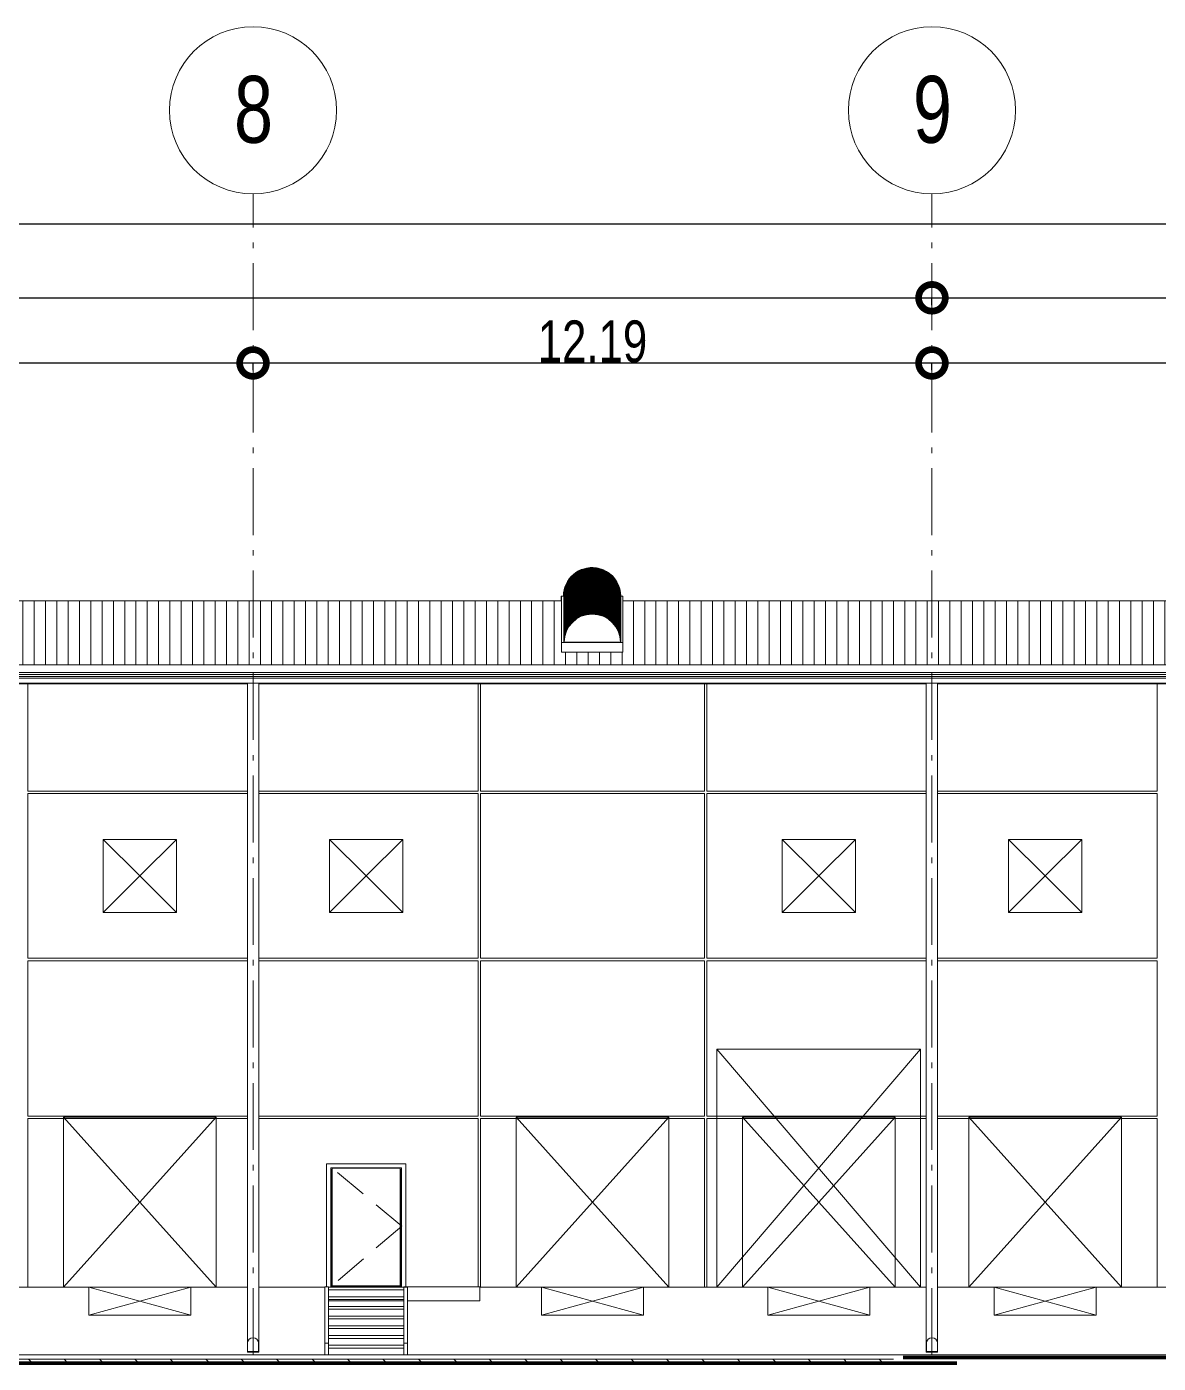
# Model space of a CAD drawing. Header units: metres. Extents: x -199 to 506, y -5 to 23.
# Drawn here: x 375.23 to 395.55, y -1.37 to 22.63 of the extents above; entities that cross this region are included whole.
import ezdxf

# ---------------------------------------------------------------- set-up
doc = ezdxf.new("R2010")
doc.units = ezdxf.units.M
doc.linetypes.add('01_Grid', pattern=[1.74, 1.2, -0.27, 0, -0.27])
doc.linetypes.add('04_Proyection', pattern=[0.9, 0.6, -0.3])
for name, color, linetype, lineweight in [('03EJES-1', 1, '01_Grid', 5), ('04NOEJE', 2, 'Continuous', 18), ('04NOEJE-1', 2, 'Continuous', 5), ('06MUREXT', 92, 'Continuous', 9), ('11PUER', 1, 'Continuous', 5), ('11PUER-1', 1, '04_Proyection', 5), ('13CIVERT', 7, 'Continuous', 5), ('14HATCH-1', 14, 'Continuous', 5), ('17EQAGUA', 5, 'Continuous', 5), ('22AMUEB', 8, 'Continuous', 5), ('26VENT', 144, 'Continuous', 5), ('31COTAS', 1, 'Continuous', 5), ('46BANQ', 8, 'Continuous', 5), ('46BANQ-1', 8, 'Continuous', 13), ('53BAPS', 1, 'Continuous', 5), ('54ESTRUCTURA', 1, 'Continuous', 9), ('70LINEA', 1, 'Continuous', 13), ('70LINEA-1', 1, 'Continuous', 5), ('70LINEA_1_0', 6, 'Continuous', 80)]:
    doc.layers.add(name, color=color, linetype=linetype, lineweight=lineweight)
doc.styles.add('Arial', font='arial.ttf', dxfattribs={"width": 0.75, "height": 1.2})
doc.styles.add('Arial_1', font='arial.ttf', dxfattribs={"width": 0.75, "height": 0.75})
doc.dimstyles.new('Standard_-_2_5mm_Arial_Transparent', dxfattribs={"dimscale": 0.3048, "dimtxt": 0.765195, "dimasz": 3.149606, "dimexe": 0, "dimexo": 0.984252, "dimgap": 0, "dimtad": 1, "dimrnd": 0.01, "dimzin": 0, "dimdsep": 46, "dimtxsty": 'Arial_1', "dimblk1": 'DOTSMALL', "dimblk2": 'DOTSMALL', "dimsah": 1, "dimcen": 0.09, "dimazin": 0, "dimtfac": 1, "dimtdec": 4, "dimtix": 1, "dimtmove": 0, "dimatfit": 3, "dimfxl": 1, "dimtvp": 1, "dimtolj": 1, "dimtzin": 0, "dimarcsym": 2})

# ---------------------------------------------------------------- blocks, each defined once
blk = doc.blocks.new('Skylight - Barrel Vault - 27_62x1_10 - Barrel Vault-V69-601rSouthElevEjeF Paint')
at = {"layer": '26VENT'}
for p, q in [((5.535, 12.406), (5.581, 12.406)), ((5.535, 12.317), (5.535, 12.406)), ((6.603, 12.406), (6.635, 12.406))]:
    blk.add_line(p, q, dxfattribs=at)
for major_axis, start_param, end_param in [((0.511, 0), 1.413717, 3.138944), ((0.505, 0), 2.356194, 3.138912), ((0.505, 0), 2.356194, 3.138912)]:
    blk.add_ellipse((6.085, 12.405), major_axis=major_axis, ratio=0.999547, start_param=start_param, end_param=end_param, dxfattribs=at)
blk = doc.blocks.new('Skylight - Barrel Vault - 27_62x1_10 - Barrel Vault-V78-601rSouthElevEjeF Paint')
at = {"layer": '26VENT'}
for p, q in [((78.733, 12.405), (78.694, 12.405)), ((78.694, 12.405), (78.694, 11.574)), ((78.733, 12.404), (78.733, 12.403)), ((78.733, 12.392), (78.733, 12.39)), ((78.733, 12.38), (78.733, 12.378)), ((78.733, 12.368), (78.733, 12.366)), ((78.733, 12.355), (78.733, 12.354)), ((78.733, 12.343), (78.733, 12.342)), ((78.733, 12.331), (78.733, 12.33)), ((78.733, 12.319), (78.733, 12.317)), ((78.733, 12.307), (78.733, 12.305)), ((78.733, 12.295), (78.733, 12.293)), ((78.733, 12.283), (78.733, 12.281)), ((78.733, 12.27), (78.733, 12.269)), ((78.733, 12.258), (78.733, 12.257)), ((78.733, 12.246), (78.733, 12.245)), ((78.739, 12.404), (78.739, 11.576)), ((79.749, 11.576), (79.749, 12.404)), ((79.794, 12.405), (79.755, 12.405)), ((79.755, 12.403), (79.755, 12.404)), ((79.755, 12.39), (79.755, 12.392)), ((79.755, 12.378), (79.755, 12.38)), ((79.755, 12.366), (79.755, 12.368)), ((79.755, 12.354), (79.755, 12.355)), ((79.755, 12.342), (79.755, 12.343)), ((79.755, 12.33), (79.755, 12.331)), ((79.755, 12.317), (79.755, 12.319)), ((79.755, 12.305), (79.755, 12.307)), ((79.755, 12.293), (79.755, 12.295)), ((79.755, 12.281), (79.755, 12.283)), ((79.755, 12.269), (79.755, 12.27)), ((79.755, 12.257), (79.755, 12.258)), ((79.755, 12.245), (79.755, 12.246)), ((79.794, 11.574), (79.794, 12.405)), ((78.733, 12.234), (78.733, 12.232)), ((78.733, 12.222), (78.733, 12.22)), ((78.733, 12.21), (78.733, 12.208)), ((78.733, 12.197), (78.733, 12.196)), ((78.733, 12.185), (78.733, 12.184)), ((78.733, 12.173), (78.733, 12.172)), ((78.733, 12.161), (78.733, 12.159)), ((78.733, 12.149), (78.733, 12.147)), ((78.733, 12.137), (78.733, 12.135)), ((78.733, 12.124), (78.733, 12.123)), ((78.733, 12.112), (78.733, 12.111)), ((78.733, 12.1), (78.733, 12.099)), ((78.733, 12.088), (78.733, 12.086)), ((78.733, 12.076), (78.733, 12.074)), ((78.733, 12.064), (78.733, 12.062)), ((78.733, 12.051), (78.733, 12.05)), ((78.733, 12.039), (78.733, 12.038)), ((78.733, 12.027), (78.733, 12.026)), ((78.733, 12.015), (78.733, 12.013)), ((78.733, 12.003), (78.733, 12.001)), ((79.755, 12.232), (79.755, 12.234)), ((79.755, 12.22), (79.755, 12.222)), ((79.755, 12.208), (79.755, 12.21)), ((79.755, 12.196), (79.755, 12.197)), ((79.755, 12.184), (79.755, 12.185)), ((79.755, 12.172), (79.755, 12.173)), ((79.755, 12.159), (79.755, 12.161)), ((79.755, 12.147), (79.755, 12.149)), ((79.755, 12.135), (79.755, 12.137)), ((79.755, 12.123), (79.755, 12.124)), ((79.755, 12.111), (79.755, 12.112)), ((79.755, 12.099), (79.755, 12.1)), ((79.755, 12.086), (79.755, 12.088)), ((79.755, 12.074), (79.755, 12.076)), ((79.755, 12.062), (79.755, 12.064)), ((79.755, 12.05), (79.755, 12.051)), ((79.755, 12.038), (79.755, 12.039)), ((79.755, 12.026), (79.755, 12.027)), ((79.755, 12.013), (79.755, 12.015)), ((79.755, 12.001), (79.755, 12.003)), ((78.733, 11.991), (78.733, 11.989)), ((78.733, 11.979), (78.733, 11.977)), ((78.733, 11.966), (78.733, 11.965)), ((78.733, 11.954), (78.733, 11.953)), ((78.733, 11.942), (78.733, 11.941)), ((78.733, 11.93), (78.733, 11.928)), ((78.733, 11.918), (78.733, 11.916)), ((78.733, 11.906), (78.733, 11.904)), ((78.733, 11.893), (78.733, 11.892)), ((78.733, 11.881), (78.733, 11.88)), ((78.733, 11.869), (78.733, 11.868)), ((78.733, 11.857), (78.733, 11.855)), ((78.733, 11.845), (78.733, 11.843)), ((78.733, 11.833), (78.733, 11.831)), ((78.733, 11.82), (78.733, 11.819)), ((78.733, 11.808), (78.733, 11.807)), ((78.733, 11.796), (78.733, 11.795)), ((78.733, 11.784), (78.733, 11.782)), ((78.733, 11.772), (78.733, 11.77)), ((78.733, 11.76), (78.733, 11.758)), ((79.755, 11.989), (79.755, 11.991)), ((79.755, 11.977), (79.755, 11.979)), ((79.755, 11.965), (79.755, 11.966)), ((79.755, 11.953), (79.755, 11.954)), ((79.755, 11.941), (79.755, 11.942)), ((79.755, 11.928), (79.755, 11.93)), ((79.755, 11.916), (79.755, 11.918)), ((79.755, 11.904), (79.755, 11.906)), ((79.755, 11.892), (79.755, 11.893)), ((79.755, 11.88), (79.755, 11.881)), ((79.755, 11.868), (79.755, 11.869)), ((79.755, 11.855), (79.755, 11.857)), ((79.755, 11.843), (79.755, 11.845)), ((79.755, 11.831), (79.755, 11.833)), ((79.755, 11.819), (79.755, 11.82)), ((79.755, 11.807), (79.755, 11.808)), ((79.755, 11.795), (79.755, 11.796)), ((79.755, 11.782), (79.755, 11.784)), ((79.755, 11.77), (79.755, 11.772)), ((79.755, 11.758), (79.755, 11.76)), ((78.694, 11.574), (79.794, 11.574)), ((78.694, 11.397), (78.694, 11.574)), ((78.733, 11.748), (78.733, 11.746)), ((78.733, 11.735), (78.733, 11.734)), ((78.733, 11.723), (78.733, 11.722)), ((78.733, 11.711), (78.733, 11.71)), ((78.733, 11.699), (78.733, 11.697)), ((78.733, 11.687), (78.733, 11.685)), ((78.733, 11.675), (78.733, 11.673)), ((78.733, 11.662), (78.733, 11.661)), ((78.733, 11.65), (78.733, 11.649)), ((78.733, 11.638), (78.733, 11.637)), ((78.733, 11.626), (78.733, 11.624)), ((78.733, 11.614), (78.733, 11.612)), ((78.733, 11.602), (78.733, 11.6)), ((78.733, 11.589), (78.733, 11.588)), ((78.733, 11.577), (78.733, 11.576)), ((78.739, 11.576), (78.733, 11.576)), ((79.244, 11.576), (78.739, 11.576)), ((79.749, 11.576), (79.244, 11.576)), ((79.755, 11.576), (79.749, 11.576)), ((79.755, 11.746), (79.755, 11.748)), ((79.755, 11.734), (79.755, 11.735)), ((79.755, 11.722), (79.755, 11.723)), ((79.755, 11.71), (79.755, 11.711)), ((79.755, 11.697), (79.755, 11.699)), ((79.755, 11.685), (79.755, 11.687)), ((79.755, 11.673), (79.755, 11.675)), ((79.755, 11.661), (79.755, 11.662)), ((79.755, 11.649), (79.755, 11.65)), ((79.755, 11.637), (79.755, 11.638)), ((79.755, 11.624), (79.755, 11.626)), ((79.755, 11.612), (79.755, 11.614)), ((79.755, 11.6), (79.755, 11.602)), ((79.755, 11.588), (79.755, 11.589)), ((79.755, 11.576), (79.755, 11.577)), ((79.794, 11.397), (79.794, 11.574)), ((79.794, 11.397), (78.694, 11.397))]:
    blk.add_line(p, q, dxfattribs=at)
for centre, major_axis, start_param, end_param in [((79.244, 12.404), (-0.511, 0), 3.141593, 6.283185), ((79.244, 12.392), (-0.511, 0), 3.141593, 6.283185), ((79.244, 12.39), (-0.511, 0), 3.141593, 6.283185), ((79.244, 12.38), (-0.511, 0), 3.141593, 6.283185), ((79.244, 12.403), (0.511, 0), 0, 3.141593), ((79.244, 12.378), (-0.511, 0), 3.141593, 6.283185), ((79.244, 12.368), (-0.511, 0), 3.141593, 6.283185), ((79.244, 12.366), (-0.511, 0), 3.141593, 6.283185), ((79.244, 12.355), (-0.511, 0), 3.141593, 6.283185), ((79.244, 12.354), (-0.511, 0), 3.141593, 6.283185), ((79.244, 12.343), (-0.511, 0), 3.141593, 6.283185), ((79.244, 12.342), (-0.511, 0), 3.141593, 6.283185), ((79.244, 12.33), (-0.511, 0), 3.141593, 6.283185), ((79.244, 12.319), (-0.511, 0), 3.141593, 6.283185), ((79.244, 12.317), (-0.511, 0), 3.141593, 6.283185), ((79.244, 12.331), (0.511, 0), 0.005665, 3.135928), ((79.244, 12.307), (-0.511, 0), 3.141593, 6.283185), ((79.244, 12.305), (-0.511, 0), 3.141593, 6.283185), ((79.244, 12.293), (-0.511, 0), 3.141593, 6.283185), ((79.244, 12.283), (-0.511, 0), 3.141593, 6.283185), ((79.244, 12.281), (-0.511, 0), 3.141593, 6.283185), ((79.244, 12.295), (-0.511, 0), 3.141593, 6.283185), ((79.244, 12.269), (-0.511, 0), 3.141593, 6.283185), ((79.244, 12.258), (-0.511, 0), 3.141593, 6.283185), ((79.244, 12.257), (-0.511, 0), 3.141593, 6.283185), ((79.244, 12.27), (-0.511, 0), 3.141593, 6.283185), ((79.244, 12.246), (-0.511, 0), 3.141593, 6.283185), ((79.244, 12.245), (-0.511, 0), 3.141593, 6.283185), ((79.244, 12.234), (-0.511, 0), 3.141593, 6.283185), ((79.244, 12.232), (-0.511, 0), 3.141593, 6.283185), ((79.244, 12.22), (-0.511, 0), 3.141593, 6.283185), ((79.244, 12.21), (-0.511, 0), 3.141593, 6.283185), ((79.244, 12.208), (-0.511, 0), 3.141593, 6.283185), ((79.244, 12.222), (-0.511, 0), 3.141593, 6.283185), ((79.244, 12.196), (-0.511, 0), 3.141593, 6.283185), ((79.244, 12.185), (-0.511, 0), 3.141593, 6.283185), ((79.244, 12.403), (0.505, 0), 0.616198, 2.525395), ((79.244, 12.39), (0.505, 0), 0.616198, 2.525395), ((79.244, 12.378), (0.505, 0), 0.616198, 2.525395), ((79.244, 12.366), (0.505, 0), 0.616198, 2.525395), ((79.244, 12.354), (0.505, 0), 0.616198, 2.525395), ((79.244, 12.342), (0.505, 0), 0.616198, 2.525395), ((79.244, 12.33), (0.505, 0), 0.616198, 2.525395), ((79.244, 12.317), (0.505, 0), 0.616198, 2.525395), ((79.244, 12.305), (0.505, 0), 0.616198, 2.525395), ((79.244, 12.293), (0.505, 0), 0.616198, 2.525395), ((79.244, 12.281), (0.505, 0), 0.616198, 2.525395), ((79.244, 12.269), (0.505, 0), 0.616198, 2.525395), ((79.244, 12.257), (0.505, 0), 0.616198, 2.525395), ((79.244, 12.245), (0.505, 0), 0.616198, 2.525395), ((79.244, 12.232), (0.505, 0), 0.616198, 2.525395), ((79.244, 12.22), (0.505, 0), 0.616198, 2.525395), ((79.244, 12.184), (-0.511, 0), 3.141593, 6.283185), ((79.244, 12.197), (0.511, 0), 0.004864, 3.136729), ((79.244, 12.173), (-0.511, 0), 3.141593, 6.283185), ((79.244, 12.172), (-0.511, 0), 3.141593, 6.283185), ((79.244, 12.161), (-0.511, 0), 3.141593, 6.283185), ((79.244, 12.159), (-0.511, 0), 3.141593, 6.283185), ((79.244, 12.149), (-0.511, 0), 3.141593, 6.283185), ((79.244, 12.147), (-0.511, 0), 3.141593, 6.283185), ((79.244, 12.137), (-0.511, 0), 3.141593, 6.283185), ((79.244, 12.135), (-0.511, 0), 3.141593, 6.283185), ((79.244, 12.124), (-0.511, 0), 3.141593, 6.283185), ((79.244, 12.123), (-0.511, 0), 3.141593, 6.283185), ((79.244, 12.111), (-0.511, 0), 3.141593, 6.283185), ((79.244, 12.1), (-0.511, 0), 3.141593, 6.283185), ((79.244, 12.099), (-0.511, 0), 3.141593, 6.283185), ((79.244, 12.112), (-0.511, 0), 3.141593, 6.283185), ((79.244, 12.088), (-0.511, 0), 3.141593, 6.283185), ((79.244, 12.086), (-0.511, 0), 3.141593, 6.283185), ((79.244, 12.076), (-0.511, 0), 3.141593, 6.283185), ((79.244, 12.074), (-0.511, 0), 3.141593, 6.283185), ((79.244, 12.062), (-0.511, 0), 3.141593, 6.283185), ((79.244, 12.051), (-0.511, 0), 3.141593, 6.283185), ((79.244, 12.05), (-0.511, 0), 3.141593, 6.283185), ((79.244, 12.064), (0.511, 0), 0.004063, 3.137529), ((79.244, 12.038), (-0.511, 0), 3.141593, 6.283185), ((79.244, 12.027), (-0.511, 0), 3.141593, 6.283185), ((79.244, 12.026), (-0.511, 0), 3.141593, 6.283185), ((79.244, 12.039), (-0.511, 0), 3.141593, 6.283185), ((79.244, 12.015), (-0.511, 0), 3.141593, 6.283185), ((79.244, 12.013), (-0.511, 0), 3.141593, 6.283185), ((79.244, 12.003), (-0.511, 0), 3.141593, 6.283185), ((79.244, 12.001), (-0.511, 0), 3.141593, 6.283185), ((79.244, 11.989), (-0.511, 0), 3.141593, 6.283185), ((79.244, 11.979), (-0.511, 0), 3.141593, 6.283185), ((79.244, 11.977), (-0.511, 0), 3.141593, 6.283185), ((79.244, 11.991), (-0.511, 0), 3.141593, 6.283185), ((79.244, 11.966), (-0.511, 0), 3.141593, 6.283185), ((79.244, 11.965), (-0.511, 0), 3.141593, 6.283185), ((79.244, 11.954), (-0.511, 0), 3.141593, 6.283185), ((79.244, 11.953), (-0.511, 0), 3.141593, 6.283185), ((79.244, 12.208), (0.505, 0), 0.616198, 2.525395), ((79.244, 12.196), (0.505, 0), 0.616198, 2.525395), ((79.244, 12.184), (0.505, 0), 0.616198, 2.525395), ((79.244, 12.172), (0.505, 0), 0.616198, 2.525395), ((79.244, 12.159), (0.505, 0), 0.616198, 2.525395), ((79.244, 12.147), (0.505, 0), 0.616198, 2.525395), ((79.244, 12.135), (0.505, 0), 0.616198, 2.525395), ((79.244, 12.123), (0.505, 0), 0.616198, 2.525395), ((79.244, 12.111), (0.505, 0), 0.616198, 2.525395), ((79.244, 12.099), (0.505, 0), 0.616198, 2.525395), ((79.244, 12.086), (0.505, 0), 0.616198, 2.525395), ((79.244, 12.074), (0.505, 0), 0.616198, 2.525395), ((79.244, 12.062), (0.505, 0), 0.616198, 2.525395), ((79.244, 12.05), (0.505, 0), 0.616198, 2.525395), ((79.244, 12.038), (0.505, 0), 0.616198, 2.525395), ((79.244, 12.026), (0.505, 0), 0.616198, 2.525395), ((79.244, 12.013), (0.505, 0), 0.616198, 2.525395), ((79.244, 12.001), (0.505, 0), 0.616198, 2.525395), ((79.244, 11.989), (0.505, 0), 0.616198, 2.525395), ((79.244, 11.977), (0.505, 0), 0.616198, 2.525395), ((79.244, 11.942), (-0.511, 0), 3.141593, 6.283185), ((79.244, 11.941), (-0.511, 0), 3.141593, 6.283185), ((79.244, 11.928), (-0.511, 0), 3.141593, 6.283185), ((79.244, 11.918), (-0.511, 0), 3.141593, 6.283185), ((79.244, 11.916), (-0.511, 0), 3.141593, 6.283185), ((79.244, 11.93), (0.511, 0), 0.003263, 3.13833), ((79.244, 11.904), (-0.511, 0), 3.141593, 6.283185), ((79.244, 11.893), (-0.511, 0), 3.141593, 6.283185), ((79.244, 11.892), (-0.511, 0), 3.141593, 6.283185), ((79.244, 11.88), (-0.511, 0), 3.141593, 6.283185), ((79.244, 11.869), (-0.511, 0), 3.141593, 6.283185), ((79.244, 11.868), (-0.511, 0), 3.141593, 6.283185), ((79.244, 11.881), (-0.511, 0), 3.141593, 6.283185), ((79.244, 11.855), (-0.511, 0), 3.141593, 6.283185), ((79.244, 11.845), (-0.511, 0), 3.141593, 6.283185), ((79.244, 11.843), (-0.511, 0), 3.141593, 6.283185), ((79.244, 11.857), (-0.511, 0), 3.141593, 6.283185), ((79.244, 11.831), (-0.511, 0), 3.141593, 6.283185), ((79.244, 11.82), (-0.511, 0), 3.141593, 6.283185), ((79.244, 11.819), (-0.511, 0), 3.141593, 6.283185), ((79.244, 11.833), (-0.511, 0), 3.141593, 6.283185), ((79.244, 11.807), (-0.511, 0), 3.141593, 6.283185), ((79.244, 11.795), (-0.511, 0), 3.141593, 6.283185), ((79.244, 11.808), (-0.511, 0), 3.141593, 6.283185), ((79.244, 11.784), (-0.511, 0), 3.141593, 6.283185), ((79.244, 11.782), (-0.511, 0), 3.141593, 6.283185), ((79.244, 11.796), (0.511, 0), 0, 3.139131), ((79.244, 11.772), (-0.511, 0), 3.141593, 6.283185), ((79.244, 11.77), (-0.511, 0), 3.141593, 6.283185), ((79.244, 11.76), (-0.511, 0), 3.141593, 6.283185), ((79.244, 11.758), (-0.511, 0), 3.141593, 6.283185), ((79.244, 11.748), (-0.511, 0), 3.141593, 6.283185), ((79.244, 11.746), (-0.511, 0), 3.141593, 6.283185), ((79.244, 11.735), (-0.511, 0), 3.141593, 6.283185), ((79.244, 11.734), (-0.511, 0), 3.141593, 6.283185), ((79.244, 11.906), (-0.511, 0), 5.497787, 6.283185), ((79.244, 11.723), (-0.511, 0), 3.141593, 6.283185), ((79.244, 11.722), (-0.511, 0), 3.141593, 6.283185), ((79.244, 11.711), (-0.511, 0), 3.141593, 6.283185), ((79.244, 11.71), (-0.511, 0), 3.141593, 6.283185), ((79.244, 11.965), (0.505, 0), 0.616198, 2.525395), ((79.244, 11.953), (0.505, 0), 0.616198, 2.525395), ((79.244, 11.941), (0.505, 0), 0.616198, 2.525395), ((79.244, 11.928), (0.505, 0), 0.616198, 2.525395), ((79.244, 11.916), (0.505, 0), 0.616198, 2.525395), ((79.244, 11.904), (0.505, 0), 0.616198, 2.525395), ((79.244, 11.892), (0.505, 0), 0.616198, 2.525395), ((79.244, 11.88), (0.505, 0), 0.616198, 2.525395), ((79.244, 11.868), (0.505, 0), 0.616198, 2.525395), ((79.244, 11.855), (0.505, 0), 0.616198, 2.525395), ((79.244, 11.843), (0.505, 0), 0.616198, 2.525395), ((79.244, 11.831), (0.505, 0), 0.616198, 2.525395), ((79.244, 11.819), (0.505, 0), 0.616198, 2.525395), ((79.244, 11.807), (0.505, 0), 0.616198, 2.525395), ((79.244, 11.795), (0.505, 0), 0.616198, 2.525395), ((79.244, 11.782), (0.505, 0), 0.616198, 2.525395), ((79.244, 11.77), (0.505, 0), 0.616198, 2.525395), ((79.244, 11.758), (0.505, 0), 0.616198, 2.525395), ((79.244, 11.746), (0.505, 0), 0.616198, 2.525395), ((79.244, 11.734), (0.505, 0), 0.616198, 2.525395), ((79.244, 11.906), (0.511, 0), 0.785537, 2.356056), ((79.244, 11.906), (0.511, 0), 0, 0.785398), ((79.244, 11.697), (-0.511, 0), 3.141593, 6.283185), ((79.244, 11.687), (-0.511, 0), 3.141593, 6.283185), ((79.244, 11.685), (-0.511, 0), 3.141593, 6.283185), ((79.244, 11.699), (-0.511, 0), 3.141593, 6.283185), ((79.244, 11.675), (-0.511, 0), 3.141593, 6.283185), ((79.244, 11.673), (-0.511, 0), 3.141593, 6.283185), ((79.244, 11.662), (-0.511, 0), 3.141593, 6.283185), ((79.244, 11.661), (-0.511, 0), 3.141593, 6.283185), ((79.244, 11.649), (-0.511, 0), 3.141593, 6.283185), ((79.244, 11.638), (-0.511, 0), 3.141593, 6.283185), ((79.244, 11.637), (-0.511, 0), 3.141593, 6.283185), ((79.244, 11.65), (-0.511, 0), 3.141593, 6.283185), ((79.244, 11.624), (-0.511, 0), 3.141593, 6.283185), ((79.244, 11.614), (-0.511, 0), 3.141593, 6.283185), ((79.244, 11.612), (-0.511, 0), 3.141593, 6.283185), ((79.244, 11.626), (-0.511, 0), 3.141593, 6.283185), ((79.244, 11.602), (-0.511, 0), 3.141593, 6.283185), ((79.244, 11.6), (-0.511, 0), 3.141593, 6.283185), ((79.244, 11.589), (-0.511, 0), 3.141593, 6.283185), ((79.244, 11.588), (-0.511, 0), 3.141593, 6.283185), ((79.244, 11.576), (-0.511, 0), 3.141593, 6.283185), ((79.244, 11.577), (-0.511, 0), 3.141593, 6.283185), ((79.244, 11.576), (-0.505, 0), 3.141593, 6.283185), ((79.244, 11.576), (-0.505, 0), 3.141593, 6.283185), ((79.244, 11.722), (0.505, 0), 0.616198, 2.525395), ((79.244, 11.71), (0.505, 0), 0.616198, 2.525395), ((79.244, 11.697), (0.505, 0), 0.616198, 2.525395), ((79.244, 11.685), (0.505, 0), 0.616198, 2.525395), ((79.244, 11.673), (0.505, 0), 0.616198, 2.525395), ((79.244, 11.661), (0.505, 0), 0.616198, 2.525395), ((79.244, 11.649), (0.505, 0), 0.616198, 2.525395), ((79.244, 11.624), (0.505, 0), 0.616198, 2.525395), ((79.244, 11.612), (0.505, 0), 0.616198, 2.525395), ((79.244, 11.6), (0.505, 0), 0.616198, 2.525395), ((79.244, 11.588), (0.505, 0), 0.616198, 2.525395), ((79.244, 11.637), (0.505, 0), 0.624084, 2.517509)]:
    blk.add_ellipse(centre, major_axis=major_axis, ratio=0.999547, start_param=start_param, end_param=end_param, dxfattribs=at)
blk = doc.blocks.new('Docks - Knockout - Cw9_x10__ Lv6_x8_-7684776-601rSouthElevEjeF Paint')
at = {"layer": '26VENT'}
for p, q in [((161.8996, 3.048), (159.1564, 3.048)), ((159.1564, 3.048), (161.8996, 0)), ((161.8996, 3.048), (159.1564, 0)), ((159.1564, 3.048), (159.1564, 0)), ((161.8996, 0), (161.8996, 3.048)), ((159.1564, 0), (161.8996, 0)), ((159.6136, 0), (161.4424, -0.508)), ((161.4424, 0), (159.6136, -0.508)), ((159.6136, -0.508), (159.6136, 0)), ((161.4424, 0), (161.4424, -0.508)), ((161.4424, -0.508), (159.6136, -0.508))]:
    blk.add_line(p, q, dxfattribs=at)
blk = doc.blocks.new('Opening - Knockout - 3_65 x 4_26 m-7578653-601rSouthElevEjeF Paint')
at = {"layer": '26VENT'}
for p, q in [((81.4832, 4.2672), (85.1408, 4.2672)), ((85.1408, 4.2672), (81.4832, 0)), ((81.4832, 4.2672), (85.1408, 0)), ((81.4832, 0), (81.4832, 4.2672)), ((85.1408, 4.2672), (85.1408, 0)), ((85.1408, 0), (81.4832, 0))]:
    blk.add_line(p, q, dxfattribs=at)
blk = doc.blocks.new('Downspout - Square - Downspout - Square 8_x8_-7117014-601rSouthElevEjeF Paint')
at = {"layer": '17EQAGUA'}
for p, q in [((24.282, 10.841), (24.282, -1.169)), ((24.486, -1.169), (24.486, 10.841)), ((24.486, -1.169), (24.282, -1.169)), ((24.285, -1.159), (24.285, -1.009)), ((24.483, -1.159), (24.285, -1.159)), ((24.483, -1.009), (24.483, -1.159))]:
    blk.add_line(p, q, dxfattribs=at)
blk.add_arc((24.384, -1.009), 0.0986, 0, 180, dxfattribs=at)
blk = doc.blocks.new('Sgl - F - AI - 4_x7_-7287663-601rSouthElevEjeF Paint')
at = {"layer": '11PUER'}
for p, q in [((8.532155, 2.1336), (9.751355, 2.1336)), ((8.532155, 2.1336), (8.532155, 0.01905)), ((9.751355, 0.01905), (9.751355, 2.1336)), ((9.751355, 0.01905), (8.532155, 0.01905))]:
    blk.add_line(p, q, dxfattribs=at)
at = {"layer": '11PUER-1'}
for q in [(8.506755, 2.159), (8.506755, 0)]:
    blk.add_line((9.781245, 1.092625), q, dxfattribs=at)
blk = doc.blocks.new('Mesker Frame AI - Mesker Frame AI2-V84-601rSouthElevEjeF Paint')
at = {"layer": '22AMUEB'}
for p, q in [((75.894745, 2.2136), (74.473255, 2.2136)), ((74.473255, 0.0032), (74.473255, 2.2136)), ((75.894745, 0.0032), (75.894745, 2.2136)), ((74.548255, 0), (74.548255, 2.1386)), ((74.548255, 2.1386), (75.819745, 2.1386)), ((74.568255, 0.0032), (74.568255, 2.1186)), ((74.568255, 2.1186), (74.572155, 2.1186)), ((75.791355, 2.1186), (75.799745, 2.1186)), ((75.799745, 2.1186), (75.799745, 0.0032)), ((75.819745, 2.1386), (75.819745, 0))]:
    blk.add_line(p, q, dxfattribs=at)
blk = doc.blocks.new('Grid - Standard-4449989-601rSouthElevEjeF Paint')
at = {"layer": '04NOEJE'}
blk.add_circle((0, 21.126), 1.5, dxfattribs=at)
blk = doc.blocks.new('_DotSmall')
at = {"color": 0, "linetype": 'ByBlock', "const_width": 0.5}
blk.add_lwpolyline([(-0.0625, 0, 1), (0.0625, 0, 1)], format="xyb", close=True, dxfattribs=at)
blk = doc.blocks.new('DIMBLOCK33-601rSouthElevEjeF Paint')
at = {"layer": '31COTAS', "color": 0, "lineweight": -2, "transparency": 16777216}
for p, q in [((293.95, 18.96), (293.95, 19.09)), ((293.95, 19.09), (501.214, 19.09)), ((501.214, 16.595), (501.214, 19.09))]:
    blk.add_line(p, q, dxfattribs=at)
at = {"layer": 'Defpoints', "color": 0, "transparency": 16777216}
for p in [(293.95, 19.26), (501.214, 19.09), (501.214, 16.295)]:
    blk.add_point(p, dxfattribs=at)
at = {"layer": '31COTAS', "color": 0, "lineweight": -2, "transparency": 16777216, "xscale": 0.9599999999999999, "yscale": 0.9599999999999999, "zscale": 0.9599999999999999, "rotation": 180}
blk.add_blockref('_DotSmall', (293.95, 19.09), dxfattribs=at)
at = {"layer": '31COTAS', "color": 0, "lineweight": -2, "transparency": 16777216, "xscale": 0.9599999999999999, "yscale": 0.9599999999999999, "zscale": 0.9599999999999999}
blk.add_blockref('_DotSmall', (501.214, 19.09), dxfattribs=at)
at = {"layer": '31COTAS', "color": 0, "transparency": 16777216, "insert": (397.582, 19.473), "char_height": 0.75, "width": 2.79708, "attachment_point": 5, "style": 'Arial_1'}
blk.add_mtext('\\A1;207.26', dxfattribs=at)
blk = doc.blocks.new('DIMBLOCK40-601rSouthElevEjeF Paint')
at = {"layer": '31COTAS', "color": 0, "lineweight": -2, "transparency": 16777216}
for p, q in [((367.102, 16.46), (367.102, 16.59)), ((367.102, 16.59), (379.294, 16.59)), ((379.294, 16.46), (379.294, 16.59))]:
    blk.add_line(p, q, dxfattribs=at)
at = {"layer": 'Defpoints', "color": 0, "transparency": 16777216}
for p in [(367.102, 16.76), (379.294, 16.76), (379.294, 16.59)]:
    blk.add_point(p, dxfattribs=at)
at = {"layer": '31COTAS', "color": 0, "lineweight": -2, "transparency": 16777216, "xscale": 0.9599999999999999, "yscale": 0.9599999999999999, "zscale": 0.9599999999999999, "rotation": 180}
blk.add_blockref('_DotSmall', (367.102, 16.59), dxfattribs=at)
at = {"layer": '31COTAS', "color": 0, "lineweight": -2, "transparency": 16777216, "xscale": 0.9599999999999999, "yscale": 0.9599999999999999, "zscale": 0.9599999999999999}
blk.add_blockref('_DotSmall', (379.294, 16.59), dxfattribs=at)
at = {"layer": '31COTAS', "color": 0, "transparency": 16777216, "insert": (373.198, 16.973), "char_height": 0.75, "width": 2.28852, "attachment_point": 5, "style": 'Arial_1'}
blk.add_mtext('\\A1;12.19', dxfattribs=at)
blk = doc.blocks.new('DIMBLOCK41-601rSouthElevEjeF Paint')
at = {"layer": '31COTAS', "color": 0, "lineweight": -2, "transparency": 16777216}
for p, q in [((379.294, 16.46), (379.294, 16.59)), ((379.294, 16.59), (391.486, 16.59)), ((391.486, 16.46), (391.486, 16.59))]:
    blk.add_line(p, q, dxfattribs=at)
at = {"layer": 'Defpoints', "color": 0, "transparency": 16777216}
for p in [(379.294, 16.76), (391.486, 16.76), (391.486, 16.59)]:
    blk.add_point(p, dxfattribs=at)
at = {"layer": '31COTAS', "color": 0, "lineweight": -2, "transparency": 16777216, "xscale": 0.9599999999999999, "yscale": 0.9599999999999999, "zscale": 0.9599999999999999, "rotation": 180}
blk.add_blockref('_DotSmall', (379.294, 16.59), dxfattribs=at)
at = {"layer": '31COTAS', "color": 0, "lineweight": -2, "transparency": 16777216, "xscale": 0.9599999999999999, "yscale": 0.9599999999999999, "zscale": 0.9599999999999999}
blk.add_blockref('_DotSmall', (391.486, 16.59), dxfattribs=at)
at = {"layer": '31COTAS', "color": 0, "transparency": 16777216, "insert": (385.39, 16.973), "char_height": 0.75, "width": 2.28852, "attachment_point": 5, "style": 'Arial_1'}
blk.add_mtext('\\A1;12.19', dxfattribs=at)
blk = doc.blocks.new('DIMBLOCK42-601rSouthElevEjeF Paint')
at = {"layer": '31COTAS', "color": 0, "lineweight": -2, "transparency": 16777216}
for p, q in [((391.486, 16.46), (391.486, 16.59)), ((391.486, 16.59), (403.678, 16.59)), ((403.678, 16.46), (403.678, 16.59))]:
    blk.add_line(p, q, dxfattribs=at)
at = {"layer": 'Defpoints', "color": 0, "transparency": 16777216}
for p in [(391.486, 16.76), (403.678, 16.76), (403.678, 16.59)]:
    blk.add_point(p, dxfattribs=at)
at = {"layer": '31COTAS', "color": 0, "lineweight": -2, "transparency": 16777216, "xscale": 0.9599999999999999, "yscale": 0.9599999999999999, "zscale": 0.9599999999999999, "rotation": 180}
blk.add_blockref('_DotSmall', (391.486, 16.59), dxfattribs=at)
at = {"layer": '31COTAS', "color": 0, "lineweight": -2, "transparency": 16777216, "xscale": 0.9599999999999999, "yscale": 0.9599999999999999, "zscale": 0.9599999999999999}
blk.add_blockref('_DotSmall', (403.678, 16.59), dxfattribs=at)
at = {"layer": '31COTAS', "color": 0, "transparency": 16777216, "insert": (397.582, 16.973), "char_height": 0.75, "width": 2.28852, "attachment_point": 5, "style": 'Arial_1'}
blk.add_mtext('\\A1;12.19', dxfattribs=at)
blk = doc.blocks.new('DIMBLOCK51-601rSouthElevEjeF Paint')
at = {"layer": '31COTAS', "color": 0, "lineweight": -2, "transparency": 16777216}
for p, q in [((391.486, 17.629), (391.486, 17.759)), ((391.486, 17.759), (501.214, 17.759)), ((501.214, 17.629), (501.214, 17.759))]:
    blk.add_line(p, q, dxfattribs=at)
at = {"layer": 'Defpoints', "color": 0, "transparency": 16777216}
for p in [(391.486, 17.929), (501.214, 17.929), (501.214, 17.759)]:
    blk.add_point(p, dxfattribs=at)
at = {"layer": '31COTAS', "color": 0, "lineweight": -2, "transparency": 16777216, "xscale": 0.9599999999999999, "yscale": 0.9599999999999999, "zscale": 0.9599999999999999, "rotation": 180}
blk.add_blockref('_DotSmall', (391.486, 17.759), dxfattribs=at)
at = {"layer": '31COTAS', "color": 0, "lineweight": -2, "transparency": 16777216, "xscale": 0.9599999999999999, "yscale": 0.9599999999999999, "zscale": 0.9599999999999999}
blk.add_blockref('_DotSmall', (501.214, 17.759), dxfattribs=at)
at = {"layer": '31COTAS', "color": 0, "transparency": 16777216, "insert": (446.35, 18.143), "char_height": 0.75, "width": 2.79708, "attachment_point": 5, "style": 'Arial_1'}
blk.add_mtext('\\A1;109.73', dxfattribs=at)
blk = doc.blocks.new('DIMBLOCK52-601rSouthElevEjeF Paint')
at = {"layer": '31COTAS', "color": 0, "lineweight": -2, "transparency": 16777216}
for p, q in [((293.95, 17.63), (293.95, 17.76)), ((293.95, 17.76), (391.486, 17.76)), ((391.486, 17.63), (391.486, 17.76))]:
    blk.add_line(p, q, dxfattribs=at)
at = {"layer": 'Defpoints', "color": 0, "transparency": 16777216}
for p in [(293.95, 17.93), (391.486, 17.93), (391.486, 17.76)]:
    blk.add_point(p, dxfattribs=at)
at = {"layer": '31COTAS', "color": 0, "lineweight": -2, "transparency": 16777216, "xscale": 0.9599999999999999, "yscale": 0.9599999999999999, "zscale": 0.9599999999999999, "rotation": 180}
blk.add_blockref('_DotSmall', (293.95, 17.76), dxfattribs=at)
at = {"layer": '31COTAS', "color": 0, "lineweight": -2, "transparency": 16777216, "xscale": 0.9599999999999999, "yscale": 0.9599999999999999, "zscale": 0.9599999999999999}
blk.add_blockref('_DotSmall', (391.486, 17.76), dxfattribs=at)
at = {"layer": '31COTAS', "color": 0, "transparency": 16777216, "insert": (342.718, 18.143), "char_height": 0.75, "width": 2.28852, "attachment_point": 5, "style": 'Arial_1'}
blk.add_mtext('\\A1;97.54', dxfattribs=at)

msp = doc.modelspace()

# ---------------------------------------------------------------- hatches: boundary and pattern name
at = {"layer": '14HATCH-1'}
h = msp.add_hatch(dxfattribs=at)
h.set_pattern_fill('FP_12', color=256, style=0, pattern_type=2)
h.set_pattern_definition([(90, (306.142, 13.003), (-0.203, 0), [])])
h.paths.add_polyline_path([(420.49, 11.17), (498.988, 11.17), (498.988, 12.202), (499.035, 12.202), (499.035, 12.158), (499.642, 12.158), (499.642, 12.202), (499.69, 12.202), (499.686, 11.17), (501.072, 11.17), (501.072, 12.317), (483.472, 12.317), (483.472, 11.397), (482.372, 11.398), (482.372, 12.317), (471.28, 12.317), (471.28, 11.397), (470.18, 11.398), (470.179, 12.317), (459.088, 12.317), (459.088, 11.397), (457.988, 11.399), (457.988, 12.317), (446.896, 12.317), (446.896, 11.397), (445.796, 11.398), (445.796, 12.317), (434.704, 12.317), (434.704, 11.397), (433.604, 11.398), (433.604, 12.317), (422.512, 12.317), (422.512, 11.397), (421.412, 11.398), (421.412, 12.317), (410.32, 12.317), (410.32, 11.397), (409.22, 11.398), (409.22, 12.317), (398.128, 12.317), (398.128, 11.397), (397.028, 11.398), (397.028, 12.317), (385.936, 12.317), (385.936, 11.397), (384.836, 11.398), (384.836, 12.317), (373.744, 12.317), (373.744, 11.397), (372.644, 11.398), (372.644, 12.317), (361.552, 12.317), (361.552, 11.397), (360.452, 11.398), (360.452, 12.317), (349.36, 12.317), (349.36, 11.397), (348.26, 11.398), (348.26, 12.317), (337.168, 12.317), (337.168, 11.397), (336.068, 11.398), (336.068, 12.317), (324.976, 12.317), (324.976, 11.397), (323.876, 11.398), (323.876, 12.317), (312.784, 12.317), (312.784, 11.397), (311.684, 11.398), (311.684, 12.317), (300.592, 12.317), (300.592, 11.397), (299.492, 11.397), (299.492, 12.317), (294.092, 12.317), (294.092, 11.17), (418.746, 11.17)])
h.paths.add_polyline_path([(499.642, 11.17), (499.642, 11.811), (499.594, 11.811), (499.594, 11.17)])
h.paths.add_polyline_path([(499.543, 11.17), (499.543, 11.811), (499.369, 11.811), (499.369, 11.17), (499.382, 11.17)])
h.paths.add_polyline_path([(499.305, 11.17), (499.305, 11.811), (499.131, 11.811), (499.131, 11.17)])
h.paths.add_polyline_path([(499.081, 11.17), (499.081, 11.811), (499.032, 11.811), (499.032, 11.17)])
h.paths.add_polyline_path([(499.431, 11.861), (499.543, 11.864), (499.543, 12.107), (499.369, 12.107), (499.369, 11.861), (499.382, 11.861)])
h.paths.add_polyline_path([(499.629, 11.861), (499.642, 11.864), (499.642, 12.107), (499.594, 12.107), (499.594, 11.861)])
h.paths.add_polyline_path([(499.243, 11.861), (499.305, 11.864), (499.305, 12.107), (499.131, 12.107), (499.131, 11.861), (499.184, 11.861)])
h.paths.add_polyline_path([(499.032, 11.861), (499.081, 11.864), (499.081, 12.107), (499.032, 12.107), (499.032, 11.864)])
h = msp.add_hatch(dxfattribs=at)
h.set_pattern_fill('FP_13', color=256, style=0, pattern_type=2)
h.set_pattern_definition([(135, (393.057, 0), (-0.318198, -0.318198), [])])
h.paths.add_polyline_path([(324.599, -1.369), (390.797, -1.369), (390.797, -1.298), (323.727, -1.295), (322.398, -1.294), (322.398, -1.369), (323.727, -1.369)])
h.paths.add_polyline_path([(282.755, -1.362), (291.28, -1.302), (291.28, -1.227), (282.755, -1.287), (282.755, -1.349)])

# ---------------------------------------------------------------- linework, layer by layer
at = {"layer": '03EJES-1'}
for p, q in [((379.294, -1.219), (379.294, 19.626)), ((391.486, -1.219), (391.486, 19.626))]:
    msp.add_line(p, q, dxfattribs=at)
at = {"layer": '06MUREXT'}
for p, q in [((377.919, 6.723), (376.605, 6.723)), ((381.983, 6.723), (380.669, 6.723)), ((390.111, 6.723), (388.797, 6.723)), ((379.192, 0), (367.204, 0)), ((380.585, 0), (379.396, 0)), ((391.384, 0), (383.367, 0)), ((403.576, 0), (391.588, 0)), ((322.398, -1.219), (380.585, -1.219)), ((380.651, -1.219), (382.001, -1.219)), ((382.067, -1.219), (433.417, -1.219))]:
    msp.add_line(p, q, dxfattribs=at)
at = {"layer": '13CIVERT'}
for p, q in [((380.585, 0.003), (380.651, 0.003)), ((380.651, 0.003), (380.585, 0.003)), ((380.585, 0.003), (380.585, -1.011)), ((380.651, -1.011), (380.651, 0.003)), ((380.69, 0.003), (381.962, 0.003)), ((382.001, 0.003), (383.367, 0.003)), ((382.001, 0.003), (382.001, -0.004)), ((383.367, -0.251), (383.367, 0.003)), ((383.367, 0.003), (383.367, -0.251)), ((380.651, 0), (382.001, 0)), ((382.001, -0.051), (380.651, -0.051)), ((380.651, -0.174), (382.001, -0.174)), ((382.001, -0.225), (380.651, -0.225)), ((382.067, -0.004), (382.001, -0.004)), ((382.001, -0.004), (382.001, -1.011)), ((382.067, -1.011), (382.067, -0.004)), ((380.651, -0.251), (382.001, -0.251)), ((380.651, -0.348), (382.001, -0.348)), ((382.001, -0.399), (380.651, -0.399)), ((383.367, -0.251), (382.067, -0.251)), ((380.651, -0.523), (382.001, -0.523)), ((382.001, -0.573), (380.651, -0.573)), ((380.651, -0.697), (382.001, -0.697)), ((382.001, -0.747), (380.651, -0.747)), ((380.651, -0.871), (382.001, -0.871)), ((382.001, -0.922), (380.651, -0.922)), ((380.651, -1.011), (380.585, -1.011)), ((380.585, -1.011), (380.585, -1.219)), ((380.651, -1.219), (380.651, -1.011)), ((380.651, -1.045), (382.001, -1.045)), ((380.651, -1.096), (380.651, -1.045)), ((382.001, -1.096), (380.651, -1.096)), ((382.067, -1.011), (382.001, -1.011)), ((382.001, -1.011), (382.001, -1.219)), ((382.001, -1.096), (382.001, -1.045)), ((382.067, -1.219), (382.067, -1.011)), ((380.651, -1.219), (380.585, -1.219)), ((382.067, -1.219), (382.001, -1.219))]:
    msp.add_line(p, q, dxfattribs=at)
at = {"layer": '46BANQ'}
msp.add_line((346.314, -1.294), (390.797, -1.294), dxfattribs=at)
at = {"layer": '46BANQ-1'}
msp.add_line((390.797, -1.298), (346.863, -1.298), dxfattribs=at)
at = {"layer": '53BAPS'}
for p, q in [((498.988, 11.032), (294.092, 11.032)), ((498.988, 10.997), (294.092, 10.997)), ((498.988, 10.963), (294.092, 10.963)), ((498.988, 10.932), (294.092, 10.932)), ((498.988, 10.841), (294.092, 10.841)), ((379.193, 10.827), (367.203, 10.827)), ((391.385, 10.827), (379.395, 10.827)), ((403.577, 10.827), (391.587, 10.827))]:
    msp.add_line(p, q, dxfattribs=at)
at = {"layer": '54ESTRUCTURA'}
for p, q in [((384.836, 12.317), (373.744, 12.317)), ((397.028, 12.317), (385.936, 12.317)), ((294.092, 11.17), (498.988, 11.17))]:
    msp.add_line(p, q, dxfattribs=at)
at = {"layer": '70LINEA'}
for p, q in [((375.252, 10.827), (375.252, 8.902)), ((383.336, 10.827), (383.336, 8.902)), ((383.38, 10.827), (383.38, 8.902)), ((387.4, 10.827), (387.4, 8.902)), ((387.444, 10.827), (387.444, 8.902)), ((395.528, 10.827), (395.528, 8.902)), ((379.193, 8.902), (375.252, 8.902)), ((383.336, 8.902), (379.395, 8.902)), ((387.4, 8.902), (383.38, 8.902)), ((391.385, 8.902), (387.444, 8.902)), ((395.528, 8.902), (391.587, 8.902)), ((375.252, 8.858), (379.193, 8.858)), ((375.252, 8.858), (375.252, 5.902)), ((379.395, 8.858), (383.336, 8.858)), ((383.336, 8.858), (383.336, 5.902)), ((383.38, 8.858), (387.4, 8.858)), ((383.38, 8.858), (383.38, 5.902)), ((387.4, 8.858), (387.4, 5.902)), ((387.444, 8.858), (391.385, 8.858)), ((387.444, 8.858), (387.444, 5.902)), ((391.587, 8.858), (395.528, 8.858)), ((395.528, 8.858), (395.528, 5.902)), ((377.919, 6.723), (376.605, 6.723)), ((381.983, 6.723), (380.669, 6.723)), ((390.111, 6.723), (388.797, 6.723)), ((379.192, 5.902), (375.252, 5.902)), ((375.252, 5.858), (379.192, 5.858)), ((375.252, 5.858), (375.252, 3.07)), ((383.336, 5.902), (379.396, 5.902)), ((379.396, 5.858), (383.336, 5.858)), ((383.336, 5.858), (383.336, 3.07)), ((387.4, 5.902), (383.38, 5.902)), ((383.38, 5.858), (387.4, 5.858)), ((383.38, 5.858), (383.38, 3.07)), ((387.4, 5.858), (387.4, 3.07)), ((391.384, 5.902), (387.444, 5.902)), ((387.444, 5.858), (391.384, 5.858)), ((387.444, 5.858), (387.444, 3.07)), ((395.528, 5.902), (391.588, 5.902)), ((391.588, 5.858), (395.528, 5.858)), ((395.528, 5.858), (395.528, 3.07)), ((379.192, 3.07), (375.252, 3.07)), ((375.252, 3.026), (379.192, 3.026)), ((375.252, 3.026), (375.252, 0)), ((383.336, 3.07), (379.396, 3.07)), ((379.396, 3.026), (383.336, 3.026)), ((383.336, 3.026), (383.336, 0.003)), ((387.4, 3.07), (383.38, 3.07)), ((383.38, 3.026), (387.4, 3.026)), ((383.38, 3.026), (383.38, 0)), ((387.4, 3.026), (387.4, 0)), ((391.384, 3.07), (387.444, 3.07)), ((387.444, 3.026), (391.384, 3.026)), ((387.444, 3.026), (387.444, 0)), ((395.528, 3.07), (391.588, 3.07)), ((391.588, 3.026), (395.528, 3.026)), ((395.528, 3.026), (395.528, 0)), ((375.252, 0), (379.192, 0)), ((379.396, 0), (380.585, 0)), ((383.38, 0), (387.4, 0)), ((387.444, 0), (391.384, 0)), ((391.588, 0), (395.528, 0))]:
    msp.add_line(p, q, dxfattribs=at)
at = {"layer": '70LINEA-1'}
for p, q in [((377.919, 8.037), (376.605, 8.037)), ((377.262, 7.38), (376.605, 8.037)), ((376.605, 8.037), (376.605, 6.723)), ((377.919, 8.037), (377.262, 7.38)), ((377.919, 6.723), (377.919, 8.037)), ((381.983, 8.037), (380.669, 8.037)), ((381.326, 7.38), (380.669, 8.037)), ((380.669, 8.037), (380.669, 6.723)), ((381.983, 8.037), (381.326, 7.38)), ((381.983, 6.723), (381.983, 8.037)), ((390.111, 8.037), (388.797, 8.037)), ((389.454, 7.38), (388.797, 8.037)), ((388.797, 8.037), (388.797, 6.723)), ((390.111, 8.037), (389.454, 7.38)), ((390.111, 6.723), (390.111, 8.037)), ((394.175, 8.037), (392.861, 8.037)), ((393.518, 7.38), (392.861, 8.037)), ((392.861, 8.037), (392.861, 6.723)), ((394.175, 8.037), (393.518, 7.38)), ((394.175, 6.723), (394.175, 8.037)), ((376.605, 6.723), (377.262, 7.38)), ((377.262, 7.38), (377.919, 6.723)), ((380.669, 6.723), (381.326, 7.38)), ((381.326, 7.38), (381.983, 6.723)), ((388.797, 6.723), (389.454, 7.38)), ((389.454, 7.38), (390.111, 6.723)), ((392.861, 6.723), (393.518, 7.38)), ((393.518, 7.38), (394.175, 6.723)), ((376.605, 6.723), (377.919, 6.723)), ((380.669, 6.723), (381.983, 6.723)), ((388.797, 6.723), (390.111, 6.723)), ((392.861, 6.723), (394.175, 6.723))]:
    msp.add_line(p, q, dxfattribs=at)
at = {"layer": '70LINEA_1_0'}
for p, q in [((282.755, -1.369), (391.931, -1.369)), ((390.966, -1.264), (505.266, -1.264))]:
    msp.add_line(p, q, dxfattribs=at)

# ---------------------------------------------------------------- block references
at = {"layer": '04NOEJE'}
for p in [(379.294, 0), (391.486, 0)]:
    msp.add_blockref('Grid - Standard-4449989-601rSouthElevEjeF Paint', p, dxfattribs=at)
at = {"layer": '11PUER'}
msp.add_blockref('Sgl - F - AI - 4_x7_-7287663-601rSouthElevEjeF Paint', (372.182, 0), dxfattribs=at)
at = {"layer": '17EQAGUA'}
for p in [(354.91, 0), (367.102, 0)]:
    msp.add_blockref('Downspout - Square - Downspout - Square 8_x8_-7117014-601rSouthElevEjeF Paint', p, dxfattribs=at)
at = {"layer": '22AMUEB'}
msp.add_blockref('Mesker Frame AI - Mesker Frame AI2-V84-601rSouthElevEjeF Paint', (306.142, 0), dxfattribs=at)
at = {"layer": '26VENT'}
for name, p in [('Skylight - Barrel Vault - 27_62x1_10 - Barrel Vault-V69-601rSouthElevEjeF Paint', (379.294, 0)), ('Skylight - Barrel Vault - 27_62x1_10 - Barrel Vault-V78-601rSouthElevEjeF Paint', (306.142, 0)), ('Opening - Knockout - 3_65 x 4_26 m-7578653-601rSouthElevEjeF Paint', (306.142, 0)), ('Docks - Knockout - Cw9_x10__ Lv6_x8_-7684776-601rSouthElevEjeF Paint', (216.734, 0)), ('Docks - Knockout - Cw9_x10__ Lv6_x8_-7684776-601rSouthElevEjeF Paint', (224.862, 0)), ('Docks - Knockout - Cw9_x10__ Lv6_x8_-7684776-601rSouthElevEjeF Paint', (228.926, 0)), ('Docks - Knockout - Cw9_x10__ Lv6_x8_-7684776-601rSouthElevEjeF Paint', (232.99, 0))]:
    msp.add_blockref(name, p, dxfattribs=at)

# ---------------------------------------------------------------- texts
at = {"layer": '04NOEJE-1', "char_height": 1.2, "width": 0.84778, "attachment_point": 1, "style": 'Arial'}
for s, insert in [('8', (378.953, 21.743)), ('9', (391.145, 21.743))]:
    msp.add_mtext(s, dxfattribs=dict(at, insert=insert))

# ---------------------------------------------------------------- dimensions: what is measured, and where the dimension line sits
at = {"layer": '31COTAS'}
for base, p1, p2, override, picture, middle in [((501.214, 19.09), (293.95, 19.26), (501.214, 16.295), {"dimpost": '<>', "dimfxl": 207.285212}, 'DIMBLOCK33-601rSouthElevEjeF Paint', (397.582, 19.473)), ((391.486, 17.76), (293.95, 17.93), (391.486, 17.93), {"dimpost": '<>', "dimfxl": 97.536}, 'DIMBLOCK52-601rSouthElevEjeF Paint', (342.718, 18.143)), ((501.214, 17.759), (391.486, 17.929), (501.214, 17.929), {"dimpost": '<>', "dimfxl": 109.728}, 'DIMBLOCK51-601rSouthElevEjeF Paint', (446.35, 18.143)), ((379.294, 16.59), (367.102, 16.76), (379.294, 16.76), {"dimpost": '<>', "dimfxl": 12.192}, 'DIMBLOCK40-601rSouthElevEjeF Paint', (373.198, 16.973)), ((391.486, 16.59), (379.294, 16.76), (391.486, 16.76), {"dimpost": '<>', "dimfxl": 12.192}, 'DIMBLOCK41-601rSouthElevEjeF Paint', (385.39, 16.973)), ((403.678, 16.59), (391.486, 16.76), (403.678, 16.76), {"dimpost": '<>', "dimfxl": 12.192}, 'DIMBLOCK42-601rSouthElevEjeF Paint', (397.582, 16.973))]:
    dim = msp.add_linear_dim(base=base, p1=p1, p2=p2, dimstyle='Standard_-_2_5mm_Arial_Transparent', override=override, dxfattribs=at)
    dim.commit()
    dim.dimension.update_dxf_attribs({"geometry": picture, "text_midpoint": middle})

doc.saveas('drawing.dxf')
